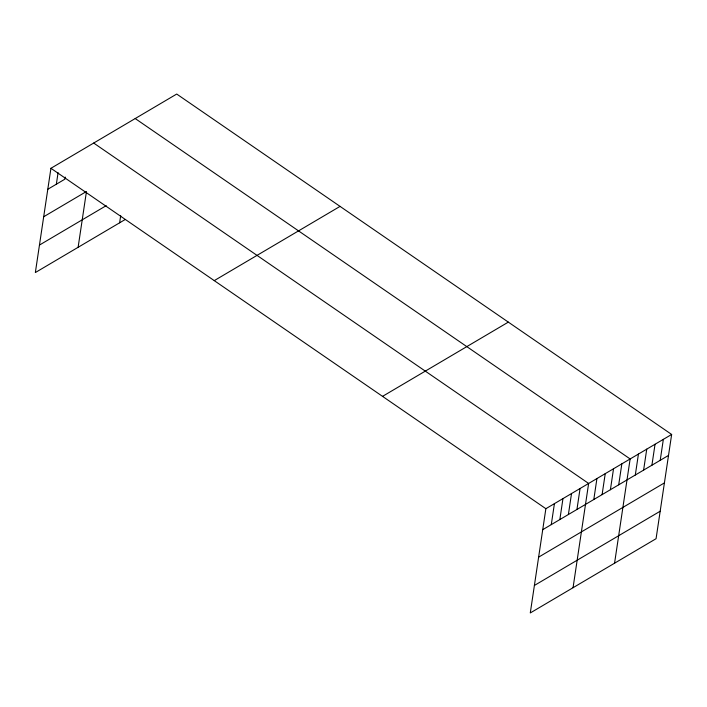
<?xml version="1.0" encoding="UTF-8"?>
<svg xmlns="http://www.w3.org/2000/svg" width="707" height="707" viewBox="0 0 707 707"><rect width="100%" height="100%" fill="white"/><g stroke="black" fill="none" stroke-linecap="round" stroke-linejoin="round"><path stroke-width="1.06" d="M671.65 434.452L545.866 508.695L530.285 612.951L656.069 538.707L671.65 434.452L176.715 94.049L50.931 168.293L35.35 272.548L125.166 219.532M56.348 184.209L58.071 172.685M65.221 177.068L64.903 179.163L47.802 189.264M78.115 247.309L86.457 191.5M119.624 222.802L120.694 215.679M551.283 524.612L554.421 503.649M559.838 519.565L562.966 498.603M568.393 514.519L571.521 493.548M576.947 509.464L580.076 488.502M573.05 587.711L588.631 483.455L93.695 143.053M593.8 499.522L596.929 478.551M602.099 494.617L605.236 473.655M610.406 489.721L613.535 468.75M618.705 484.816L621.842 463.854M614.56 563.205L630.14 458.949L135.205 118.546M635.31 475.016L638.439 454.053M643.609 470.111L646.746 449.148M651.916 465.215L655.044 444.252M660.214 460.31L663.352 439.347M43.693 216.749L85.503 192.065M39.459 245.064L106.209 205.666M214.256 280.626L340.049 206.382M382.54 396.362L508.324 322.118M542.729 529.667L668.513 455.414M538.619 557.151L664.412 482.899M534.386 585.467L660.179 511.223M50.931 168.293L545.866 508.695"/></g></svg>
